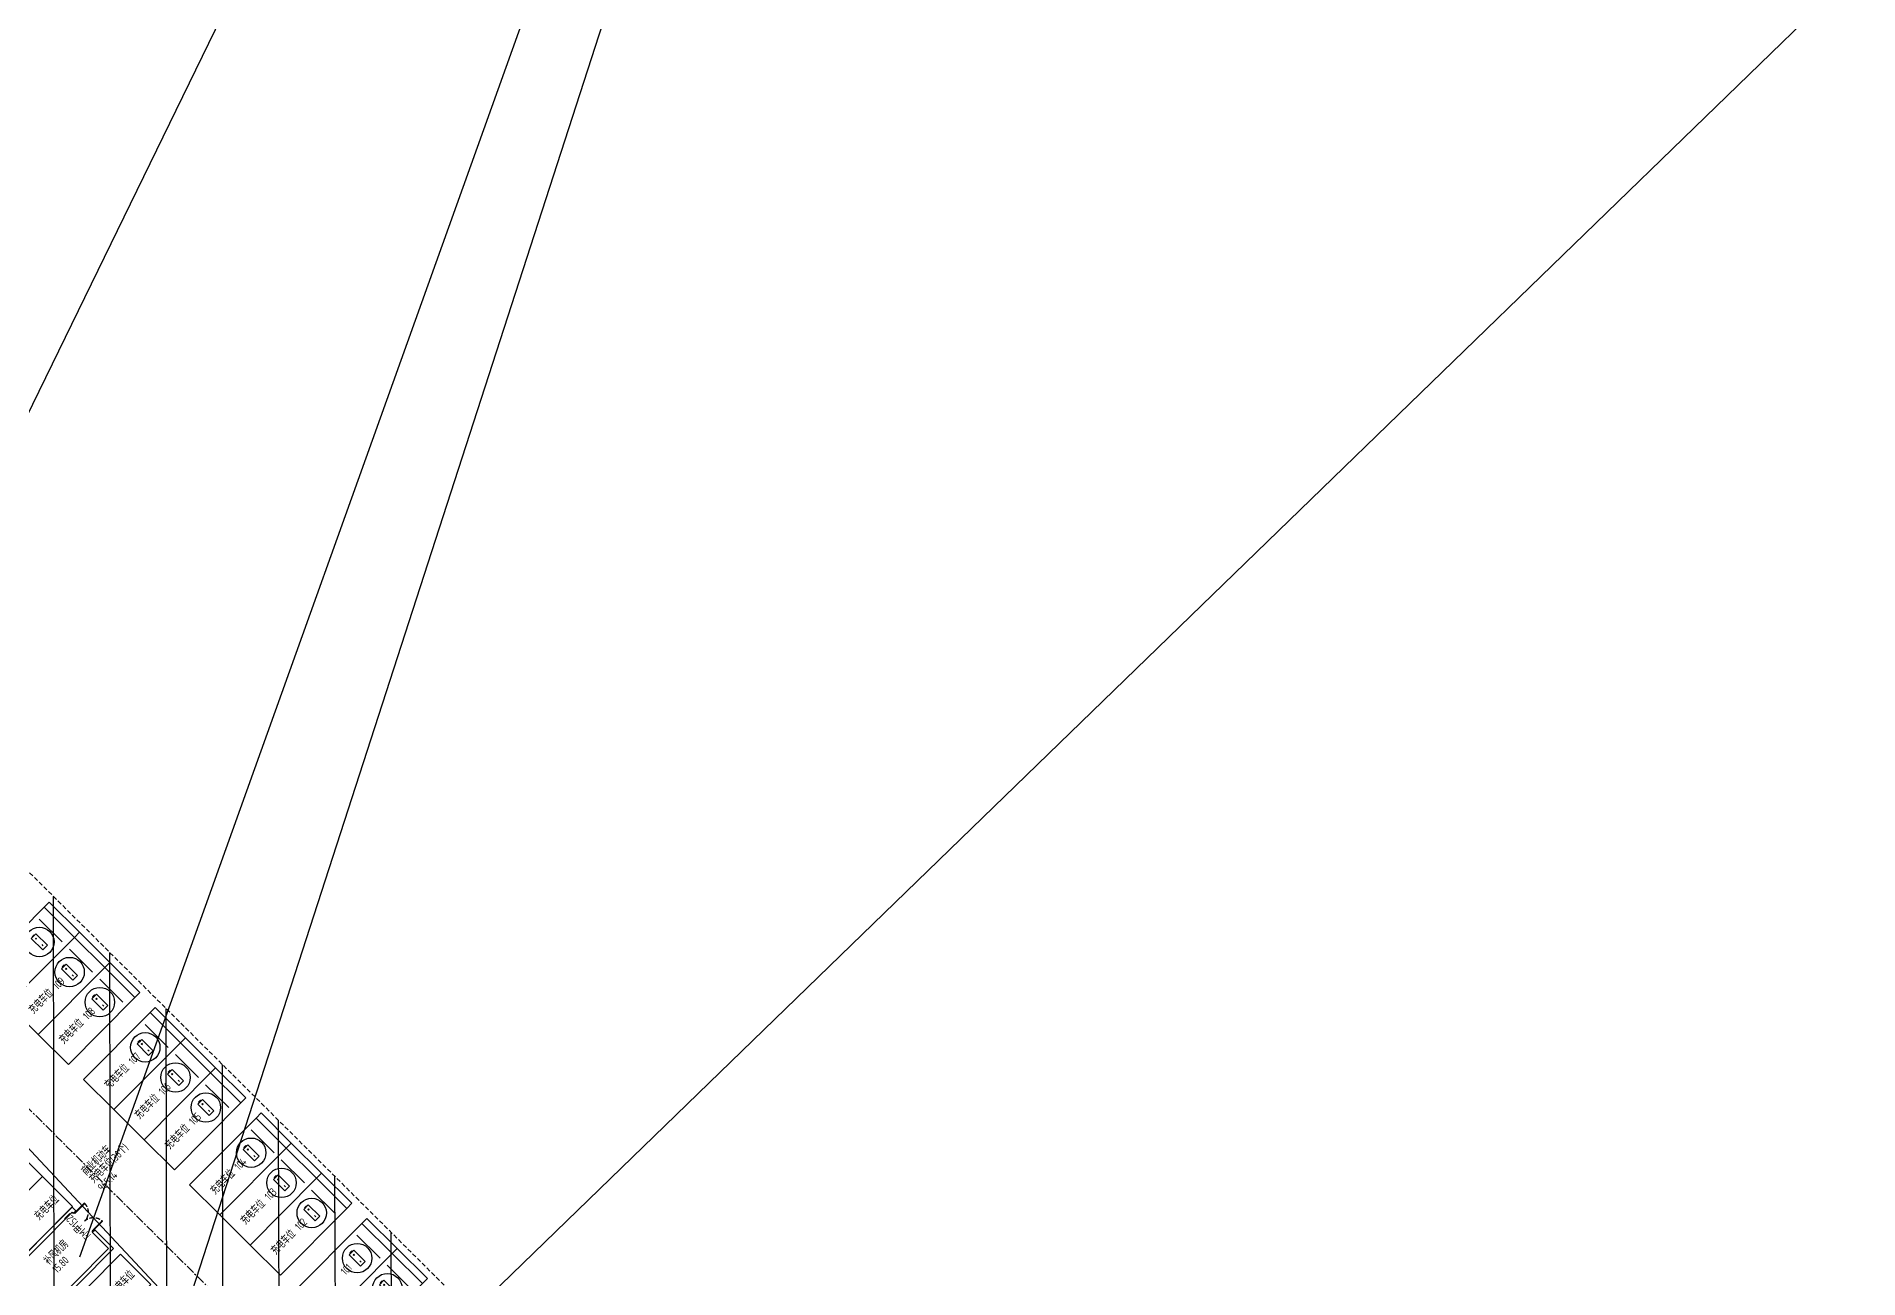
# Model space of a CAD drawing. Extents: x 517381295 to 519272522, y 3499086963 to 3500603577.
# Drawn here: x 518880380 to 518982832, y 3499960298 to 3500030113 of the extents above; entities that cross this region are included whole.
import ezdxf
from ezdxf.enums import TextEntityAlignment as Align

# ---------------------------------------------------------------- set-up
doc = ezdxf.new("R2010")
doc.units = 0
doc.header["$LTSCALE"] = 1000
doc.header["$MEASUREMENT"] = 0
for name, pattern in [('CENTERX2', [4, 2.5, -0.5, 0.5, -0.5]), ('DASH', [0.35, 0.25, -0.1]), ('HIDDEN', [0.375, 0.25, -0.125])]:
    doc.linetypes.add(name, pattern=pattern)
doc.layers.get('0').update_dxf_attribs({"linetype": 'CONTINUOUS'})
for name, color, linetype in [('A-地下车道中线', 1, 'CONTINUOUS'), ('A10-plan_B1_SEN23VEG_设计区$0$AE-WALL', 255, 'CONTINUOUS'), ('AD-AREA-USNO', 13, 'CONTINUOUS'), ('AD-NAME-ROOM', 9, 'CONTINUOUS'), ('AD-NUMB', 205, 'CONTINUOUS'), ('AE-ABOV', 154, 'HIDDEN'), ('AE-DOOR-INSD', 61, 'CONTINUOUS'), ('AE-EQPM', 70, 'CONTINUOUS'), ('AE-WALL', 255, 'CONTINUOUS'), ('C-XREF-EXT', 7, 'CONTINUOUS'), ('road center', 171, 'CONTINUOUS'), ('S_WALL', 2, 'CONTINUOUS'), ('S_WALL_HACH', 30, 'CONTINUOUS'), ('天华车位编号', 7, 'CONTINUOUS')]:
    doc.layers.add(name, color=color, linetype=linetype)
doc.layers.add('修改圈注', color=2, linetype='CONTINUOUS', plot=False)
doc.styles.add('TH-STYLE3', font='tssdeng.shx', dxfattribs={"width": 0.699999988079071, "bigfont": 'tssdchn.shx'})

# ---------------------------------------------------------------- blocks, each defined once
blk = doc.blocks.new('dsggfdgerhgtrhwg')
at = {"layer": 'S_WALL_HACH'}
h = blk.add_hatch(color=256, dxfattribs=at)
h.dxf.hatch_style = 1
h.paths.add_polyline_path([(287798.0306520462, 144468.8050694466), (287798.0306539536, 138312.7046067715), (287598.030652523, 138312.7046074867), (287598.0306553841, 144521.3075144291)])
h = blk.add_hatch(color=256, dxfattribs=at)
h.dxf.hatch_style = 1
h.paths.add_polyline_path([(182085.5770850182, 143362.7046086788), (179140.0960531235, 143362.5944490433), (179140.0960526466, 143012.594448328), (182003.5357251167, 143012.7046124935)])
h.paths.add_polyline_path([(181534.7279548645, 141012.7046127319), (178811.2981004715, 141012.7046208382), (178811.2981004715, 140662.7046194077), (181452.6865944862, 140662.7046113014)])
at = {"layer": 'S_WALL', "linetype": 'DASH'}
for points in [[(285248.0306544304, 145138.2112734318), (285248.0306563377, 151362.7046074867), (290148.0306544304, 151362.7046067715), (290148.0306534767, 140662.7046098709), (287798.0306515694, 140662.7046113014)], [(285598.0306358337, 145046.3319959641), (285598.0306596756, 151012.7046043873), (289798.0306534767, 151012.7046077251), (289798.0306534767, 141012.7046113014), (287798.0306544304, 141012.7046091557)], [(287598.0306539536, 144521.3075165749), (287598.0306539536, 149012.7046134472), (287798.0306520462, 149012.7046124935), (287798.0306529999, 144467.6899247169)]]:
    blk.add_lwpolyline(points, dxfattribs=at)
at = {"layer": 'S_WALL'}
for points in [[(287798.0306520462, 144468.8050694466), (287798.0306539536, 138312.7046067715), (287598.030652523, 138312.7046074867), (287598.0306553841, 144521.3075144291)], [(273598.0311155319, 141016.8941197395), (273598.0311145782, 143016.8941178322), (273948.0311150551, 143016.8941185474), (273948.0311150551, 141016.8941192627)]]:
    blk.add_lwpolyline(points, close=True, dxfattribs=at)
for points in [[(182085.5770850182, 143362.7046086788), (179140.0960531235, 143362.5944490433), (179140.0960526466, 143012.594448328), (182003.5357251167, 143012.7046124935), (182085.5770845413, 143362.7046084404)], [(273598.0311145782, 143016.8941178322), (273948.0311141014, 141016.8941195011)], [(273598.0311145782, 141016.8941192627), (273948.0311145782, 143016.8941190243)], [(181534.7279548645, 141012.7046127319), (178811.2981004715, 141012.7046208382), (178811.2981004715, 140662.7046194077), (181452.6865944862, 140662.7046113014), (181534.7279543877, 141012.7046132088)]]:
    blk.add_lwpolyline(points, dxfattribs=at)
blk = doc.blocks.new('*U335')
for points in [[(30, 0), (30, 30), (0, 30), (0, -30), (60, -30), (60, 0), (30, 0)], [(1470, 0), (1470, 30), (1500, 30), (1500, -30), (1440, -30), (1440, 0), (1470, 0)]]:
    blk.add_lwpolyline(points)
for points in [[(30, 30), (60, 30), (60.00000000000001, 750), (30.00000000000001, 750)], [(1470, 30), (1440, 30), (1440, 750), (1470, 750)]]:
    blk.add_lwpolyline(points, close=True)
at = {"linetype": 'DASH'}
for centre, start, end in [((30, 30), 0, 90), ((1470, 30), 90, 180)]:
    blk.add_arc(centre, 720, start, end, dxfattribs=at)
at = {"layer": 'A10-plan_B1_SEN23VEG_设计区$0$AE-WALL'}
for points in [[(0, -100), (0, 100)], [(1500, -100), (1500, 100)]]:
    blk.add_lwpolyline(points, dxfattribs=at)
blk = doc.blocks.new('fhfshgfdshdshhdshds')
at = {"layer": 'AE-WALL'}
blk.add_lwpolyline([(149749.9999599457, 87600.02796077728), (149749.9999656677, 87900.00000309944), (144099.999956131, 87900.00001549721), (144099.9999194145, 101400.0000851154), (146300.0257816315, 101400.0000700951), (146300.0257835388, 101600.0000648499), (143899.9999275208, 101600.0000872612), (143899.999961853, 60400.00005340576), (144099.9998669624, 60400.00005888939), (144099.9999675751, 84600.0000038147), (149749.999961853, 84599.99999928474), (149749.9999127388, 86100.02799034119), (149549.9999251366, 86100.02798843384), (149549.9999599457, 84799.99999928474), (144099.9999604225, 84800.00000524521), (144099.9999523163, 87700.00001740456), (149549.9999523163, 87700.00000691414), (149549.999917984, 87600.02796983719), (149749.9999594688, 87600.02796983719)], close=True, dxfattribs=at)
at = {"layer": 'AE-DOOR-INSD', "extrusion": (-1.037573161622516e-10, 1.506775818160177e-10, -1), "zscale": -1, "rotation": 89.9999999689182}
blk.add_blockref('*U335', (-149649.9762172699, 86100.02797317505, 0.02099056417108204), dxfattribs=at)
at = {"layer": 'AD-NUMB', "style": 'TH-STYLE3', "width": 0.699999988079071}
blk.add_text('FM甲1521', height=450, rotation=90.00002732075669, dxfattribs=at).set_placement((149433.4111447334, 86033.9857082367, -0.02277504687365271))
blk = doc.blocks.new('efafefsf')
at = {"layer": 'A-地下车道中线', "color": 253, "linetype": 'CENTERX2', "ltscale": 0.2}
blk.add_line((-2213495.554096699, -1275136.707663774), (-2213495.554099083, -1392514.702759266), dxfattribs=at)
blk = doc.blocks.new('商业区')
at = {"layer": 'AE-ABOV'}
h = blk.add_hatch(dxfattribs=at)
h.set_pattern_fill('ANSI31', color=8, scale=1999.999999999998, angle=-45.15729226636613)
h.set_pattern_definition([(44.99999999983574, (-1228937.850166321, 2875940.713079453), (-2245.064030260851, 2245.064030273724), [])])
h.paths.add_polyline_path([(-1112637.850187778, 2985290.71308136), (-1112637.850187778, 2994240.713062286), (-1101237.850169182, 2994240.713056564), (-1101237.850165844, 3002640.713089466), (-1067537.842992306, 3002640.713071823), (-1067537.857338428, 2985540.713083267), (-1067537.025004864, 2985540.713083744), (-1067537.850166798, 2918640.713081121), (-1084237.850162029, 2918640.713070869), (-1084237.850162506, 2927040.712744713), (-1087787.817059517, 2927040.712741852), (-1087787.850165367, 2935440.713060856), (-1101487.850166798, 2935440.713061094), (-1101487.850166321, 2977440.713059902), (-1105337.850151539, 2977440.713060379), (-1105337.850149632, 2985290.713079453)])
at = {"layer": 'AE-ABOV', "color": 8}
blk.add_lwpolyline([(-1112637.850187778, 2985290.71308136), (-1112637.850187778, 2994240.713062286), (-1101237.850169182, 2994240.713056564), (-1101237.850165844, 3002640.713089466), (-1067537.842992306, 3002640.713071823), (-1067537.857338428, 2985540.713083267), (-1067537.025004864, 2985540.713083744), (-1067537.850166798, 2918640.713081121), (-1084237.850162029, 2918640.713070869), (-1084237.850162506, 2927040.712744713), (-1087787.817059517, 2927040.712741852), (-1087787.850165367, 2935440.713060856), (-1101487.850166798, 2935440.713061094), (-1101487.850166321, 2977440.713059902), (-1105337.850151539, 2977440.713060379), (-1105337.850149632, 2985290.713079453), (-1112637.850170135, 2985290.713080168)], dxfattribs=at)
blk = doc.blocks.new('gfdgdgfdggggfd')
at = {"layer": 'AD-AREA-USNO', "char_height": 450, "attachment_point": 1, "rotation": 5.709137000437871e-09, "style": 'TH-STYLE3'}
for s, insert in [('965.14', (-1077371.519383907, 2963681.580333233)), ('15.80', (-1082431.086203098, 2962244.927665949))]:
    blk.add_mtext(s, dxfattribs=dict(at, insert=insert))
at = {"layer": 'AD-NAME-ROOM', "style": 'TH-STYLE3', "width": 0.699999988079071}
for s, p in [('商业机动车', (-1077371.519380569, 2964481.580332994)), ('充电车位(38个)', (-1077371.519382, 2963881.580333471)), ('补风机房', (-1082431.086201668, 2962444.927665472))]:
    blk.add_text(s, height=449.9999999999997, rotation=1.366037834002524e-05, dxfattribs=at).set_placement(p)
blk = doc.blocks.new('A$C7949765C')
at = {"layer": 'AE-EQPM'}
for p, q in [((666.6232395172119, 2096.157510757446), (666.6249480247498, 270.4614334106445)), ((1573.931767463684, 1498.557424545288), (1573.931860923767, 1398.557424783707)), ((1523.932311058044, 918.063170671463), (1623.932311534882, 918.0632648468018)), ((1573.932357311249, 868.0632176399231), (1573.932263851166, 968.0632171630859))]:
    blk.add_line(p, q, dxfattribs=at)
for points in [[(-9.5367431640625e-07, -2.384185791015625e-07), (-400.0000004768372, 4.76837158203125e-07), (-400, 2400.000000238419), (0, 2400.000000476837)], [(-0.002246379852294922, 2400.000000715256), (-9.5367431640625e-07, -2.384185791015625e-07), (5299.996160984039, 0.005577802658081055), (5299.993915557861, 2400.00557756424)], [(1389.364717960358, 1635.879226922989), (1758.498558998108, 1635.87957239151), (1758.499406814575, 730.7414157390594), (1389.365565299988, 730.7410705089569)], [(1495.58962726593, 684.4925119876862), (1652.275431156158, 684.4926581382751), (1652.275388240814, 730.7413165569305), (1495.589583873749, 730.7411694526672)]]:
    blk.add_lwpolyline(points, close=True, dxfattribs=at)
blk.add_circle((1573.932062625885, 1183.310320854187), 827.7680913191284, dxfattribs=at)
blk = doc.blocks.new('gfhgfhggjj')
at = {"layer": 'road center', "rotation": 179.9999999999999}
for p in [(269401.0024814606, 363850.2166032791), (269401.0047297478, 361450.2166006565), (269401.0069761276, 359050.2166016102), (269401.0024838448, 355450.2166013718), (269401.0047292709, 353050.216602087), (269401.0069766045, 350650.2166023254), (269401.0024847984, 347050.2166023254), (269401.0047302246, 344650.2166013718), (269401.0069727898, 342250.2166054249), (269401.0024838448, 338650.2166008949), (269401.0047297478, 336250.2166008949)]:
    blk.add_blockref('A$C7949765C', p, dxfattribs=at)
at = {"layer": 'road center', "xscale": -1, "rotation": 179.9999999999999}
for p in [(253300.9049167633, 355650.2166004181), (253300.9023900032, 353250.2166013718), (253300.9049191475, 347050.2166013718)]:
    blk.add_blockref('A$C7949765C', p, dxfattribs=at)
at = {"layer": '天华车位编号', "color": 8, "style": 'TH-STYLE3', "width": 0.699999988079071}
for s, p in [('109', (266951.0066490173, 360250.213811636)), ('108', (266951.008895874, 357850.2138128281)), ('107', (266951.004404068, 354250.2138123512)), ('106', (266951.00664711, 351850.2138152122)), ('105', (266951.0088953972, 349450.2138118744)), ('104', (266951.0044054985, 345850.2138130665)), ('103', (266951.0066494942, 343450.2138125896)), ('102', (266951.0088920593, 341050.2138166428)), ('101', (266951.0044026375, 337450.2138121128))]:
    blk.add_text(s, height=450, rotation=8.196227004009711e-05, dxfattribs=at).set_placement(p, align=Align.MIDDLE_CENTER)

msp = doc.modelspace()

# ---------------------------------------------------------------- linework, layer by layer
at = {"layer": '修改圈注'}
for points in [[(518846051.584455, 3499939496.893118), (518954991.2354855, 3500162867.318648)], [(518874167.5601976, 3499913399.289847), (518954991.235487, 3500162867.318649)], [(518882826.7360682, 3499961528.018368), (518954991.2354858, 3500162867.318648)]]:
    msp.add_lwpolyline(points, dxfattribs=at)
at = {"layer": '修改圈注', "color": 5}
msp.add_lwpolyline([(518914370.3363907, 3499930782.144984), (518725147.323687, 3500133265.939636)], dxfattribs=at)
at = {"layer": '修改圈注', "color": 2}
msp.add_lwpolyline([(518850460.2348645, 3499905653.619997), (518982831.9478164, 3500033950.246428)], dxfattribs=at)

# ---------------------------------------------------------------- block references
at = {"rotation": 45.15729226620189}
for name, p in [('gfdgdgfdggggfd', (521744880.585254, 3498639509.556222)), ('efafefsf', (519513827.8631617, 3502461233.388751))]:
    msp.add_blockref(name, p, dxfattribs=at)
at = {"ltscale": 10, "rotation": 45.15729226620189}
msp.add_blockref('gfhgfhggjj', (518948828.1177044, 3499533576.146005), dxfattribs=at)
at = {"layer": 'C-XREF-EXT'}
for name, p, rotation in [('fhfshgfdshdshhdshds', (518839106.9009609, 3499796143.690385), 45.15729226620189), ('dsggfdgerhgtrhwg', (518839045.8825241, 3499783514.028256), 45.15729226620189), ('商业区', (521744880.5852609, 3498639509.556209), 45.15729226636613)]:
    msp.add_blockref(name, p, dxfattribs=dict(at, rotation=rotation))

# ---------------------------------------------------------------- texts
at = {"layer": 'AD-NAME-ROOM', "style": 'TH-STYLE3', "width": 0.699999988079071}
for height, rotation, p in [(449.9999999999998, 45.15730265633282, (518880234.3332302, 3499975133.261033)), (449.9999999999998, 45.15730265633282, (518881936.0437586, 3499973440.871813)), (449.9999999999998, 45.15730265633282, (518884488.6095529, 3499970902.287982)), (449.9999999999998, 45.15730265633282, (518886190.3200822, 3499969209.898762)), (449.9999999999998, 45.15730265633282, (518887892.0306111, 3499967517.509542)), (449.9999999999998, 45.15730265633282, (518890444.596405, 3499964978.92571)), (449.9999999999997, 45.15729297050513, (518880546.3281018, 3499963534.832838)), (449.9999999999998, 45.15730265633282, (518892146.3069343, 3499963286.536489)), (449.9999999999998, 45.15730265633282, (518893848.0174616, 3499961594.147271)), (449.9999999999997, 45.15729297050513, (518884800.5955169, 3499959303.85083))]:
    msp.add_text('充电车位', height=height, rotation=rotation, dxfattribs=at).set_placement(p)

doc.saveas('drawing.dxf')
